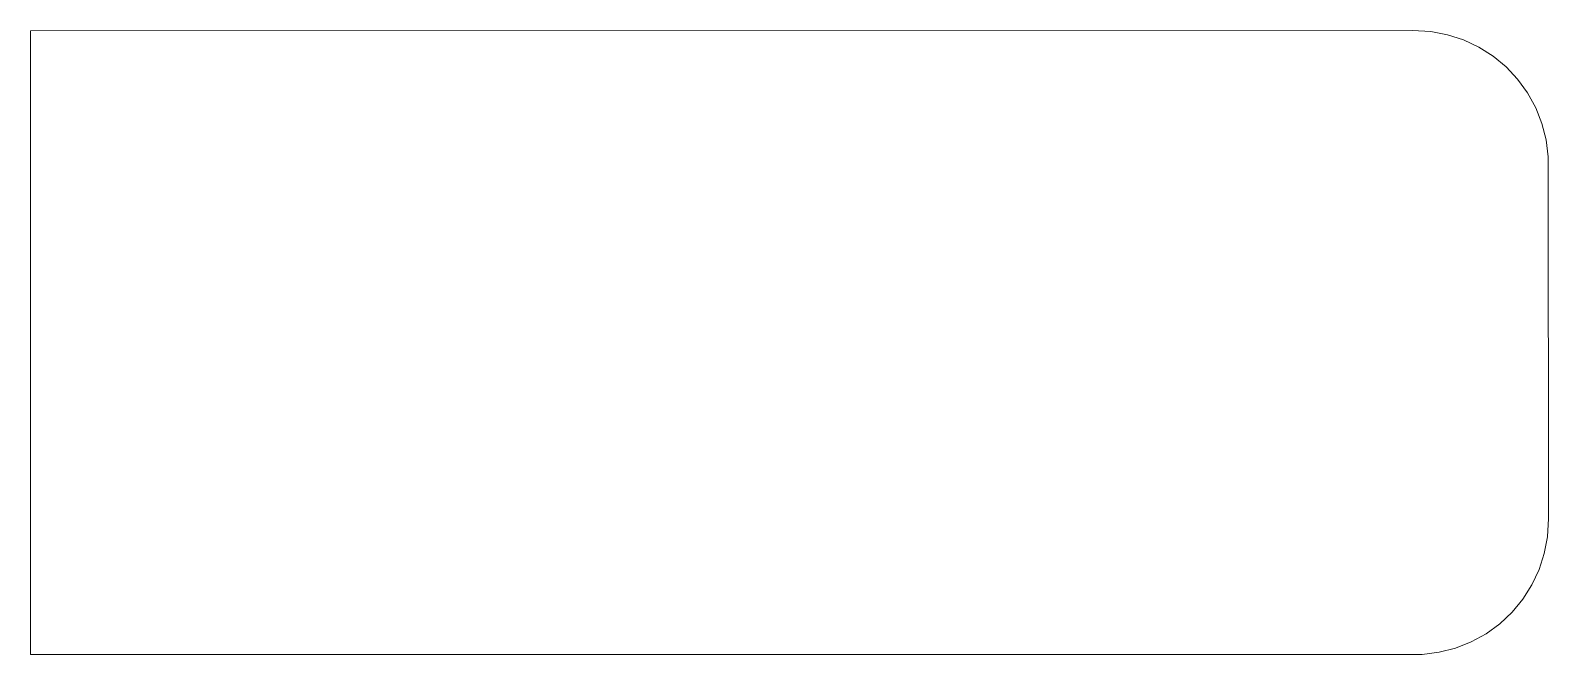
# Model space of a CAD drawing. Header units: millimetres. Extents: x -21.4 to 21.4, y -8.8 to 8.8.
import ezdxf

# ---------------------------------------------------------------- set-up
doc = ezdxf.new("R2010")
doc.units = ezdxf.units.MM
doc.header["$MEASUREMENT"] = 0
doc.layers.add('layer 1', color=7, linetype='Continuous')

msp = doc.modelspace()

# ---------------------------------------------------------------- linework, layer by layer
at = {"layer": 'layer 1', "lineweight": 0}
msp.add_open_spline([(18.3118, -8.7322), (18.3118, -8.7322), (18.7736, -8.6133), (18.7736, -8.6133), (18.7736, -8.6133), (19.217, -8.4377), (19.217, -8.4377), (19.217, -8.4377), (19.635, -8.2079), (19.635, -8.2079), (19.635, -8.2079), (20.0209, -7.9277), (20.0209, -7.9277), (20.0209, -7.9277), (20.3682, -7.6014), (20.3682, -7.6014), (20.3682, -7.6014), (20.6724, -7.2339), (20.6724, -7.2339), (20.6724, -7.2339), (20.928, -6.831), (20.928, -6.831), (20.928, -6.831), (21.1308, -6.3998), (21.1308, -6.3998), (21.1308, -6.3998), (21.2784, -5.9463), (21.2784, -5.9463), (21.2784, -5.9463), (21.3679, -5.4774), (21.3679, -5.4774), (21.3679, -5.4774), (21.4, -4.9646), (21.4, -4.9646), (21.4, -4.9646), (21.3903, 5.2362), (21.3903, 5.2362), (21.3903, 5.2362), (21.3305, 5.7102), (21.3305, 5.7102), (21.3305, 5.7102), (21.2118, 6.1717), (21.2118, 6.1717), (21.2118, 6.1717), (21.036, 6.6155), (21.036, 6.6155), (21.036, 6.6155), (20.8062, 7.0336), (20.8062, 7.0336), (20.8062, 7.0336), (20.5262, 7.419), (20.5262, 7.419), (20.5262, 7.419), (20.1997, 7.7667), (20.1997, 7.7667), (20.1997, 7.7667), (19.8322, 8.0705), (19.8322, 8.0705), (19.8322, 8.0705), (19.4293, 8.3266), (19.4293, 8.3266), (19.4293, 8.3266), (18.9981, 8.5294), (18.9981, 8.5294), (18.9981, 8.5294), (18.5446, 8.6767), (18.5446, 8.6767), (18.5446, 8.6767), (18.0759, 8.766), (18.0759, 8.766), (18.0759, 8.766), (17.5623, 8.7986), (17.5623, 8.7986), (17.5623, 8.7986), (-21.3947, 8.7898), (-21.3947, 8.7898), (-21.3947, 8.7898), (-21.4, -8.7983), (-21.4, -8.7983), (-21.4, -8.7983), (17.8381, -8.7918), (17.8381, -8.7918), (17.8381, -8.7918), (18.3118, -8.7322), (18.3118, -8.7322)], degree=3, knots=[0, 0, 0, 0, 0.0357143, 0.0357143, 0.0357143, 0.0714286, 0.0714286, 0.0714286, 0.1071429, 0.1071429, 0.1071429, 0.1428571, 0.1428571, 0.1428571, 0.1785714, 0.1785714, 0.1785714, 0.2142857, 0.2142857, 0.2142857, 0.25, 0.25, 0.25, 0.2857143, 0.2857143, 0.2857143, 0.3214286, 0.3214286, 0.3214286, 0.3571429, 0.3571429, 0.3571429, 0.3928571, 0.3928571, 0.3928571, 0.4285714, 0.4285714, 0.4285714, 0.4642857, 0.4642857, 0.4642857, 0.5, 0.5, 0.5, 0.5357143, 0.5357143, 0.5357143, 0.5714286, 0.5714286, 0.5714286, 0.6071429, 0.6071429, 0.6071429, 0.6428571, 0.6428571, 0.6428571, 0.6785714, 0.6785714, 0.6785714, 0.7142857, 0.7142857, 0.7142857, 0.75, 0.75, 0.75, 0.7857143, 0.7857143, 0.7857143, 0.8214286, 0.8214286, 0.8214286, 0.8571429, 0.8571429, 0.8571429, 0.8928571, 0.8928571, 0.8928571, 0.9285714, 0.9285714, 0.9285714, 0.9642857, 0.9642857, 0.9642857, 1, 1, 1, 1], dxfattribs=at)

doc.saveas('drawing.dxf')
